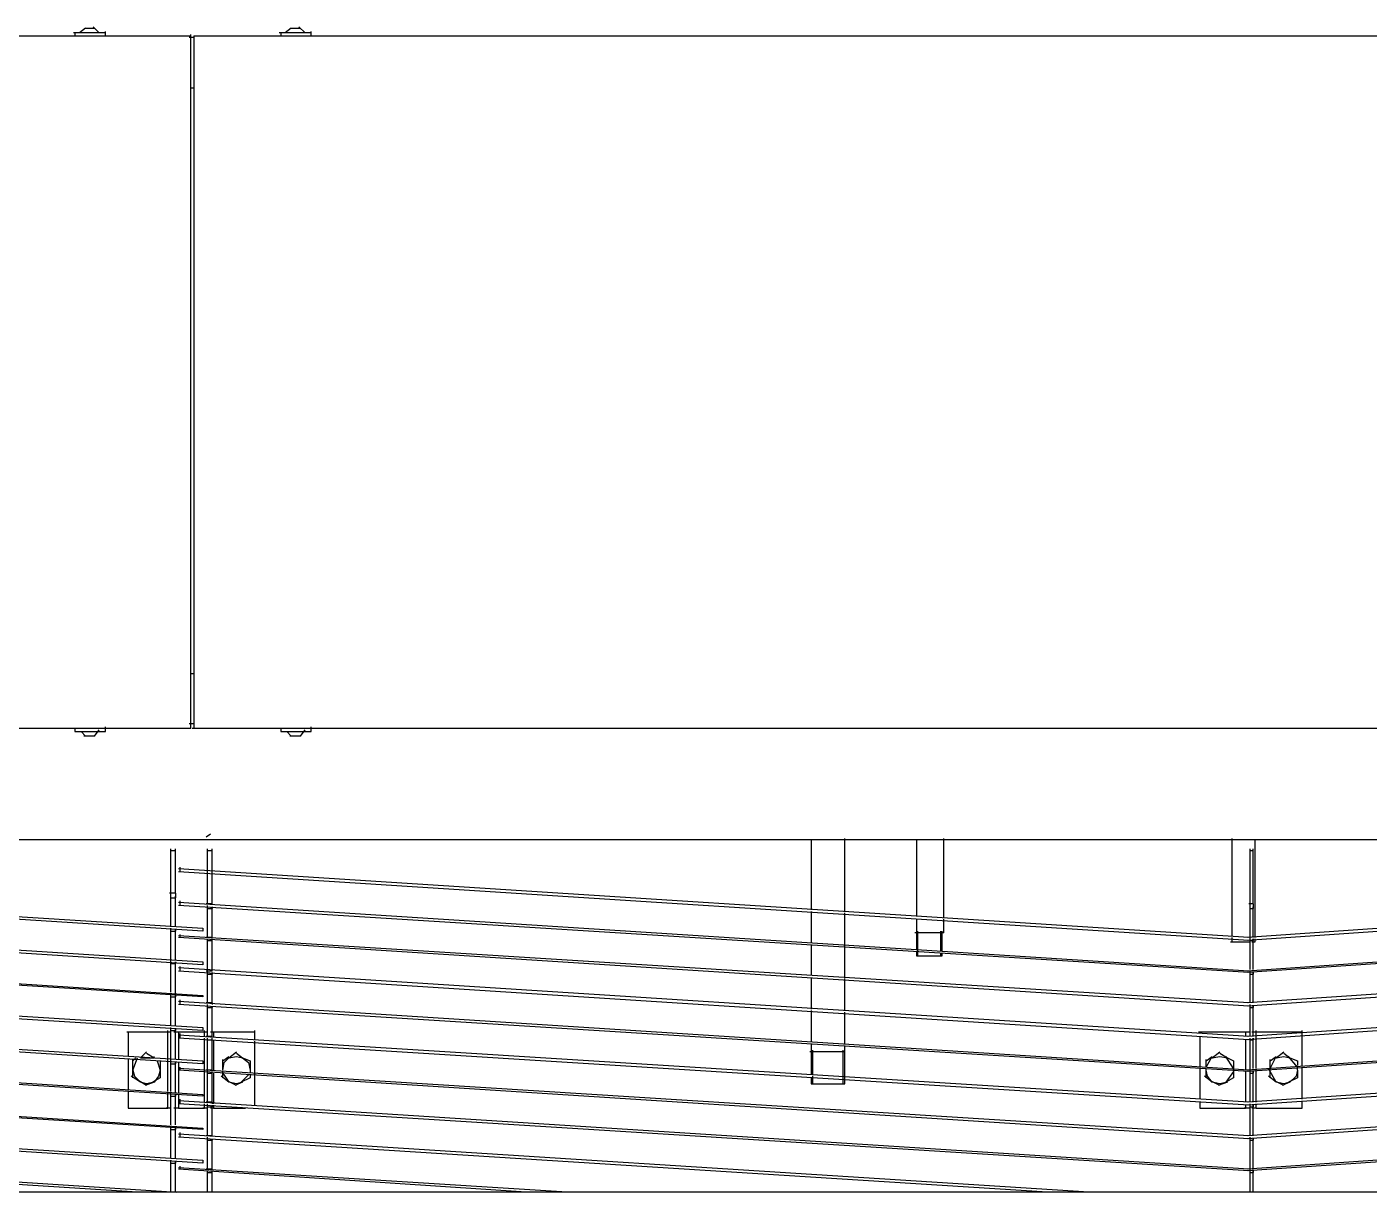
# Model space of a CAD drawing. Header units: inches. Extents: x 144 to 9879, y -166 to 6992.
# Drawn here: x 2226 to 3281, y 2183 to 3098 of the extents above; entities that cross this region are included whole.
import ezdxf

# ---------------------------------------------------------------- set-up
doc = ezdxf.new("R2010")
doc.units = ezdxf.units.IN
doc.header["$MEASUREMENT"] = 0

msp = doc.modelspace()

# ---------------------------------------------------------------- linework, layer by layer
at = {"color": 7}
for points in [[(649.4, 3090.5), (2355, 3090.5)], [(2287.9, 3092.9), (2262.8, 3092.9)], [(2264, 3092.9), (2264, 3090.5)], [(2272.3, 3096.5), (2267.6, 3092.9)], [(2272.3, 3096.5), (2279.5, 3096.5)], [(2283.1, 3092.9), (2278.3, 3097.7)], [(2287.9, 3090.5), (2287.9, 3094.1)], [(2355, 3088.1), (2355, 3091.7)], [(2357.4, 3090.5), (2357.4, 3088.1)], [(2357.4, 3090.5), (4064.2, 3090.5)], [(2449.6, 3092.9), (2424.5, 3092.9)], [(2425.7, 3092.9), (2425.7, 3090.5)], [(2434, 3096.5), (2429.3, 3092.9)], [(2434, 3096.5), (2441.2, 3096.5)], [(2444.8, 3092.9), (2440, 3097.7)], [(2449.6, 3090.5), (2449.6, 3094.1)], [(2357.4, 3089.3), (2353.8, 3089.3)], [(2355, 2550.3), (2355, 3089.3)], [(2357.4, 3088.1), (2357.4, 2550.3)], [(2355, 3049.7), (2357.4, 3049.7)], [(2355, 2589.8), (2357.4, 2589.8)], [(2355, 2546.7), (648.2, 2546.7)], [(2264, 2546.7), (2264, 2544.3)], [(2264, 2544.3), (2287.9, 2544.3)], [(2268.8, 2544.3), (2272.3, 2540.7)], [(2279.5, 2540.7), (2283.1, 2545.5)], [(2287.9, 2544.3), (2287.9, 2547.9)], [(2357.4, 2550.3), (2353.8, 2550.3)], [(2355, 2546.7), (2355, 2551.5)], [(4064.2, 2546.7), (2356.2, 2546.7)], [(2357.4, 2550.3), (2357.4, 2546.7)], [(2425.7, 2546.7), (2425.7, 2544.3)], [(2425.7, 2544.3), (2449.6, 2544.3)], [(2430.5, 2544.3), (2434, 2540.7)], [(2441.2, 2540.7), (2444.8, 2545.5)], [(2449.6, 2544.3), (2449.6, 2547.9)], [(2279.5, 2540.7), (2271.1, 2540.7)], [(2441.2, 2540.7), (2432.8, 2540.7)], [(3970.8, 2459.2), (738, 2459.2)], [(2367, 2461.6), (2370.6, 2464)], [(2842.5, 2459.2), (2842.5, 2404.2)], [(2868.8, 2403), (2868.8, 2460.4)], [(2925.1, 2459.2), (2925.1, 2399.4)], [(2946.7, 2398.2), (2946.7, 2460.4)], [(3173.1, 2383.8), (3173.1, 2460.4)], [(3191, 2459.2), (3191, 2382.6)], [(2339.4, 2417.3), (2339.4, 2452.1)], [(2339.4, 2450.9), (2343, 2450.9)], [(2343, 2417.3), (2343, 2452.1)], [(2368.2, 2434.1), (2368.2, 2452.1)], [(2368.2, 2450.9), (2371.8, 2450.9)], [(2371.8, 2434.1), (2371.8, 2452.1)], [(3187.4, 2408.9), (3187.4, 2452.1)], [(3187.4, 2450.9), (3189.8, 2450.9)], [(3189.8, 2408.9), (3189.8, 2452.1)], [(2364.6, 2387.4), (1523.7, 2441.3)], [(1524.9, 2442.5), (2364.6, 2389.8)], [(3186.2, 2382.6), (2345.4, 2436.5)], [(2346.6, 2434.1), (2346.6, 2437.7)], [(3186.2, 2380.2), (2345.4, 2434.1)], [(2368.2, 2408.9), (2368.2, 2434.1)], [(2371.8, 2408.9), (2371.8, 2434.1)], [(3949.2, 2435.3), (3185, 2382.6)], [(3949.2, 2432.9), (3185, 2380.2)], [(1524.9, 2417.3), (2364.6, 2363.4)], [(2343, 2417.3), (2338.2, 2417.3)], [(2339.4, 2413.7), (2339.4, 2418.5)], [(2343, 2417.3), (2343, 2413.7)], [(2364.6, 2361), (1523.7, 2414.9)], [(2339.4, 2391), (2339.4, 2414.9)], [(2339.4, 2413.7), (2343, 2413.7)], [(2343, 2391), (2343, 2414.9)], [(3186.2, 2356.2), (2345.4, 2410.1)], [(3186.2, 2355), (2345.4, 2407.7)], [(2346.6, 2407.7), (2346.6, 2411.3)], [(2371.8, 2408.9), (2367, 2408.9)], [(2368.2, 2408.9), (2368.2, 2410.1)], [(2368.2, 2405.4), (2368.2, 2407.7)], [(2368.2, 2382.6), (2368.2, 2406.5)], [(2368.2, 2405.4), (2371.8, 2405.4)], [(2371.8, 2408.9), (2371.8, 2410.1)], [(2371.8, 2382.6), (2371.8, 2406.5)], [(2371.8, 2406.5), (2371.8, 2405.4)], [(3949.2, 2408.9), (3185, 2356.2)], [(3949.2, 2406.5), (3185, 2355)], [(3189.8, 2408.9), (3186.2, 2408.9)], [(3187.4, 2405.4), (3187.4, 2410.1)], [(3187.4, 2382.6), (3187.4, 2406.5)], [(3187.4, 2405.4), (3189.8, 2405.4)], [(3189.8, 2408.9), (3189.8, 2405.4)], [(3189.8, 2382.6), (3189.8, 2406.5)], [(2842.5, 2403), (2842.5, 2379)], [(2868.8, 2376.6), (2868.8, 2401.8)], [(2925.1, 2397), (2925.1, 2386.2)], [(2946.7, 2386.2), (2946.7, 2397)], [(2364.6, 2335.9), (1523.7, 2388.6)], [(1524.9, 2391), (2364.6, 2337.1)], [(2339.4, 2387.4), (2339.4, 2389.8)], [(2339.4, 2364.6), (2339.4, 2388.6)], [(2339.4, 2387.4), (2343, 2387.4)], [(2343, 2364.6), (2343, 2388.6)], [(2343, 2388.6), (2343, 2387.4)], [(3186.2, 2331.1), (2345.4, 2383.8)], [(2346.6, 2382.6), (2346.6, 2385)], [(2364.6, 2389.8), (2364.6, 2387.4)], [(2368.2, 2382.6), (2368.2, 2383.8)], [(2371.8, 2382.6), (2371.8, 2383.8)], [(2946.7, 2386.2), (2923.9, 2386.2)], [(2925.1, 2386.2), (2925.1, 2373)], [(2926.3, 2373), (2926.3, 2387.4)], [(2944.3, 2371.8), (2944.3, 2387.4)], [(2945.5, 2371.8), (2945.5, 2387.4)], [(3186.2, 2328.7), (2345.4, 2382.6)], [(2371.8, 2382.6), (2367, 2382.6)], [(2368.2, 2356.2), (2368.2, 2381.4)], [(2368.2, 2380.2), (2368.2, 2381.4)], [(2368.2, 2380.2), (2371.8, 2380.2)], [(2371.8, 2356.2), (2371.8, 2381.4)], [(2371.8, 2380.2), (2371.8, 2381.4)], [(2842.5, 2376.6), (2842.5, 2352.6)], [(2868.8, 2351.5), (2868.8, 2376.6)], [(2926.3, 2368.2), (2926.3, 2373)], [(3187.4, 2379), (3171.9, 2379)], [(3173.1, 2379), (3173.1, 2382.6)], [(3949.2, 2382.6), (3185, 2331.1)], [(3949.2, 2380.2), (3185, 2328.7)], [(3187.4, 2380.2), (3187.4, 2382.6)], [(3187.4, 2357.4), (3187.4, 2381.4)], [(3187.4, 2380.2), (3189.8, 2380.2)], [(3191, 2379), (3188.6, 2379)], [(3189.8, 2357.4), (3189.8, 2381.4)], [(3189.8, 2381.4), (3189.8, 2380.2)], [(3191, 2381.4), (3191, 2379)], [(1524.9, 2364.6), (2364.6, 2311.9)], [(2339.4, 2362.2), (2339.4, 2364.6)], [(2339.4, 2339.5), (2339.4, 2363.4)], [(2343, 2338.3), (2343, 2363.4)], [(2343, 2363.4), (2343, 2362.2)], [(2364.6, 2363.4), (2364.6, 2361)], [(2925.1, 2371.8), (2925.1, 2368.2)], [(2925.1, 2368.2), (2945.5, 2368.2)], [(2944.3, 2368.2), (2944.3, 2370.6)], [(2945.5, 2368.2), (2945.5, 2370.6)], [(2364.6, 2309.5), (1523.7, 2362.2)], [(2339.4, 2362.2), (2343, 2362.2)], [(3186.2, 2304.7), (2345.4, 2358.6)], [(3186.2, 2302.3), (2345.4, 2356.2)], [(2346.6, 2356.2), (2346.6, 2359.8)], [(2371.8, 2356.2), (2367, 2356.2)], [(2368.2, 2356.2), (2368.2, 2357.4)], [(2368.2, 2353.8), (2368.2, 2356.2)], [(2368.2, 2331.1), (2368.2, 2355)], [(2368.2, 2353.8), (2371.8, 2353.8)], [(2371.8, 2356.2), (2371.8, 2357.4)], [(2371.8, 2331.1), (2371.8, 2355)], [(2371.8, 2355), (2371.8, 2353.8)], [(3949.2, 2356.2), (3185, 2304.7)], [(3949.2, 2355), (3185, 2302.3)], [(3187.4, 2353.8), (3187.4, 2356.2)], [(3187.4, 2331.1), (3187.4, 2355)], [(3187.4, 2353.8), (3189.8, 2353.8)], [(3189.8, 2331.1), (3189.8, 2355)], [(3189.8, 2355), (3189.8, 2353.8)], [(2842.5, 2350.3), (2842.5, 2326.3)], [(2868.8, 2325.1), (2868.8, 2350.3)], [(2364.6, 2283.2), (1523.7, 2337.1)], [(1524.9, 2338.3), (2364.6, 2285.6)], [(2339.4, 2335.9), (2339.4, 2338.3)], [(2339.4, 2313.1), (2339.4, 2337.1)], [(2339.4, 2335.9), (2343, 2335.9)], [(2343, 2313.1), (2343, 2337.1)], [(2343, 2337.1), (2343, 2335.9)], [(3186.2, 2278.4), (2345.4, 2332.3)], [(2346.6, 2329.9), (2346.6, 2333.5)], [(2364.6, 2337.1), (2364.6, 2335.9)], [(2371.8, 2331.1), (2367, 2331.1)], [(2368.2, 2331.1), (2368.2, 2332.3)], [(2371.8, 2331.1), (2371.8, 2329.9)], [(3949.2, 2331.1), (3185, 2278.4)], [(3186.2, 2277.2), (2345.4, 2329.9)], [(2368.2, 2327.5), (2368.2, 2329.9)], [(2368.2, 2304.7), (2368.2, 2328.7)], [(2368.2, 2327.5), (2371.8, 2327.5)], [(2371.8, 2304.7), (2371.8, 2328.7)], [(2371.8, 2328.7), (2371.8, 2327.5)], [(2842.5, 2325.1), (2842.5, 2301.1)], [(2868.8, 2298.7), (2868.8, 2323.9)], [(3949.2, 2328.7), (3185, 2277.2)], [(3187.4, 2327.5), (3187.4, 2329.9)], [(3187.4, 2304.7), (3187.4, 2328.7)], [(3187.4, 2327.5), (3189.8, 2327.5)], [(3189.8, 2304.7), (3189.8, 2328.7)], [(3189.8, 2328.7), (3189.8, 2327.5)], [(2364.6, 2258), (1523.7, 2310.7)], [(1524.9, 2313.1), (2364.6, 2259.2)], [(2339.4, 2309.5), (2339.4, 2311.9)], [(2339.4, 2286.8), (2339.4, 2310.7)], [(2343, 2286.8), (2343, 2310.7)], [(2343, 2310.7), (2343, 2309.5)], [(2364.6, 2311.9), (2364.6, 2309.5)], [(2337, 2308.3), (2304.7, 2308.3)], [(2305.9, 2308.3), (2305.9, 2289.2)], [(2339.4, 2308.3), (2335.8, 2308.3)], [(2337, 2286.8), (2337, 2309.5)], [(2339.4, 2309.5), (2343, 2309.5)], [(2345.4, 2308.3), (2341.8, 2308.3)], [(2365.8, 2308.3), (2344.2, 2308.3)], [(2345.4, 2308.3), (2345.4, 2286.8)], [(3186.2, 2253.2), (2345.4, 2305.9)], [(3186.2, 2250.8), (2345.4, 2303.5)], [(2346.6, 2303.5), (2346.6, 2307.1)], [(2368.2, 2308.3), (2364.6, 2308.3)], [(2365.8, 2304.7), (2365.8, 2309.5)], [(2365.8, 2278.4), (2365.8, 2303.5)], [(2371.8, 2304.7), (2367, 2304.7)], [(2368.2, 2304.7), (2368.2, 2305.9)], [(2368.2, 2278.4), (2368.2, 2303.5)], [(2368.2, 2302.3), (2368.2, 2303.5)], [(2368.2, 2302.3), (2371.8, 2302.3)], [(2373, 2308.3), (2370.6, 2308.3)], [(2405.3, 2308.3), (2371.8, 2308.3)], [(2371.8, 2304.7), (2371.8, 2305.9)], [(2371.8, 2278.4), (2371.8, 2303.5)], [(2371.8, 2302.3), (2371.8, 2303.5)], [(2373, 2308.3), (2373, 2304.7)], [(2373, 2302.3), (2373, 2278.4)], [(2405.3, 2302.3), (2405.3, 2309.5)], [(2405.3, 2276), (2405.3, 2301.1)], [(3183.8, 2308.3), (3146.7, 2308.3)], [(3147.9, 2308.3), (3147.9, 2307.1)], [(3147.9, 2304.7), (3147.9, 2280.8)], [(3187.4, 2308.3), (3182.6, 2308.3)], [(3183.8, 2308.3), (3183.8, 2304.7)], [(3183.8, 2302.3), (3183.8, 2278.4)], [(3949.2, 2304.7), (3185, 2253.2)], [(3949.2, 2302.3), (3185, 2250.8)], [(3187.4, 2278.4), (3187.4, 2303.5)], [(3187.4, 2302.3), (3187.4, 2303.5)], [(3187.4, 2302.3), (3189.8, 2302.3)], [(3192.2, 2308.3), (3188.6, 2308.3)], [(3189.8, 2279.6), (3189.8, 2303.5)], [(3189.8, 2303.5), (3189.8, 2302.3)], [(3228.2, 2308.3), (3191, 2308.3)], [(3192.2, 2304.7), (3192.2, 2309.5)], [(3192.2, 2279.6), (3192.2, 2304.7)], [(3228.2, 2307.1), (3228.2, 2309.5)], [(3228.2, 2282), (3228.2, 2307.1)], [(2315.5, 2288), (2320.3, 2292.8)], [(2320.3, 2291.6), (2326.2, 2288)], [(2326.2, 2288), (2326.2, 2289.2)], [(2380.1, 2285.6), (2384.9, 2289.2)], [(2384.9, 2288), (2390.9, 2292.8)], [(2384.9, 2288), (2390.9, 2289.2), (2395.7, 2288)], [(2390.9, 2291.6), (2395.7, 2288)], [(2868.8, 2292.8), (2841.3, 2292.8)], [(2842.5, 2298.7), (2842.5, 2292.8)], [(2842.5, 2292.8), (2842.5, 2274.8)], [(2843.7, 2274.8), (2843.7, 2294)], [(2867.6, 2272.4), (2867.6, 2294)], [(2868.8, 2292.8), (2868.8, 2297.6)], [(2868.8, 2272.4), (2868.8, 2294)], [(3152.7, 2280.8), (3157.5, 2289.2)], [(3152.7, 2285.6), (3157.5, 2289.2)], [(3157.5, 2288), (3163.5, 2292.8)], [(3157.5, 2288), (3163.5, 2289.2), (3169.5, 2288)], [(3163.5, 2291.6), (3169.5, 2288)], [(3174.3, 2279.6), (3168.3, 2289.2)], [(3203, 2279.6), (3207.8, 2289.2)], [(3203, 2285.6), (3207.8, 2289.2)], [(3207.8, 2288), (3213.8, 2292.8)], [(3207.8, 2288), (3213.8, 2289.2), (3218.6, 2288)], [(3213.8, 2291.6), (3218.6, 2288)], [(3224.6, 2280.8), (3217.4, 2289.2)], [(2364.6, 2231.7), (1523.7, 2284.4)], [(1524.9, 2286.8), (2364.6, 2232.9)], [(2305.9, 2286.8), (2305.9, 2262.8)], [(2309.5, 2278.4), (2313.1, 2288)], [(2309.5, 2285.6), (2311.9, 2288)], [(2309.5, 2278.4), (2309.5, 2286.8)], [(2309.5, 2272.4), (2309.5, 2279.6)], [(2309.5, 2278.4), (2310.7, 2273.6), (2315.5, 2268.8)], [(2315.5, 2288), (2326.2, 2288)], [(2331, 2278.4), (2329.8, 2273.6), (2326.2, 2268.8)], [(2328.6, 2285.6), (2331, 2278.4)], [(2331, 2285.6), (2331, 2278.4)], [(2331, 2278.4), (2331, 2272.4)], [(2337, 2261.6), (2337, 2286.8)], [(2339.4, 2283.2), (2339.4, 2286.8)], [(2339.4, 2261.6), (2339.4, 2284.4)], [(2339.4, 2283.2), (2343, 2283.2)], [(2343, 2260.4), (2343, 2284.4)], [(2343, 2284.4), (2343, 2283.2)], [(2345.4, 2284.4), (2345.4, 2260.4)], [(3186.2, 2226.9), (2345.4, 2279.6)], [(3186.2, 2224.5), (2345.4, 2278.4)], [(2346.6, 2278.4), (2346.6, 2280.8)], [(2364.6, 2285.6), (2364.6, 2283.2)], [(2365.8, 2253.2), (2365.8, 2278.4)], [(2371.8, 2278.4), (2367, 2278.4)], [(2368.2, 2278.4), (2368.2, 2279.6)], [(2368.2, 2276), (2368.2, 2278.4)], [(2371.8, 2278.4), (2371.8, 2279.6)], [(2380.1, 2278.4), (2381.3, 2284.4), (2384.9, 2288)], [(2380.1, 2278.4), (2380.1, 2286.8)], [(2380.1, 2278.4), (2380.1, 2279.6)], [(2395.7, 2288), (2400.5, 2284.4), (2401.7, 2278.4)], [(2395.7, 2288), (2401.7, 2285.6)], [(2401.7, 2285.6), (2401.7, 2278.4)], [(2401.7, 2278.4), (2401.7, 2276)], [(2401.7, 2278.4), (2401.7, 2276)], [(3147.9, 2279.6), (3147.9, 2255.6)], [(3152.7, 2280.8), (3152.7, 2286.8)], [(3152.7, 2272.4), (3152.7, 2279.6)], [(3157.5, 2268.8), (3153.9, 2273.6), (3152.7, 2278.4)], [(3169.5, 2288), (3174.3, 2285.6)], [(3174.3, 2285.6), (3174.3, 2278.4)], [(3174.3, 2278.4), (3174.3, 2272.4)], [(3949.2, 2278.4), (3185, 2226.9)], [(3187.4, 2276), (3187.4, 2278.4)], [(3192.2, 2253.2), (3192.2, 2278.4)], [(3207.8, 2268.8), (3201.8, 2279.6)], [(3203, 2278.4), (3203, 2286.8)], [(3203, 2272.4), (3203, 2279.6)], [(3218.6, 2288), (3224.6, 2285.6)], [(3224.6, 2278.4), (3223.4, 2273.6), (3218.6, 2268.8)], [(3224.6, 2285.6), (3224.6, 2282)], [(3224.6, 2278.4), (3224.6, 2280.8)], [(3224.6, 2278.4), (3224.6, 2272.4)], [(3228.2, 2255.6), (3228.2, 2280.8)], [(2315.5, 2268.8), (2308.3, 2273.6)], [(2320.3, 2266.4), (2314.3, 2270)], [(2326.2, 2268.8), (2320.3, 2267.6), (2315.5, 2268.8)], [(2326.2, 2268.8), (2319.1, 2266.4)], [(2331, 2272.4), (2325, 2268.8)], [(2368.2, 2253.2), (2368.2, 2277.2)], [(2368.2, 2276), (2371.8, 2276)], [(2371.8, 2253.2), (2371.8, 2277.2)], [(2371.8, 2276), (2371.8, 2277.2)], [(2373, 2276), (2373, 2252)], [(2384.9, 2268.8), (2378.9, 2273.6)], [(2380.1, 2272.4), (2380.1, 2277.2)], [(2380.1, 2276), (2384.9, 2268.8)], [(2390.9, 2266.4), (2383.7, 2270)], [(2395.7, 2268.8), (2390.9, 2267.6), (2384.9, 2268.8)], [(2395.7, 2268.8), (2389.7, 2266.4)], [(2400.5, 2274.8), (2394.5, 2268.8)], [(2401.7, 2272.4), (2394.5, 2268.8)], [(2401.7, 2274.8), (2401.7, 2272.4)], [(2405.3, 2250.8), (2405.3, 2276)], [(2842.5, 2272.4), (2842.5, 2267.6)], [(2842.5, 2267.6), (2868.8, 2267.6)], [(2843.7, 2267.6), (2843.7, 2273.6)], [(2867.6, 2267.6), (2867.6, 2272.4)], [(2868.8, 2267.6), (2868.8, 2272.4)], [(3157.5, 2268.8), (3151.5, 2273.6)], [(3163.5, 2266.4), (3156.3, 2270)], [(3169.5, 2268.8), (3163.5, 2267.6), (3157.5, 2268.8)], [(3169.5, 2268.8), (3162.3, 2266.4)], [(3174.3, 2277.2), (3168.3, 2268.8)], [(3174.3, 2272.4), (3168.3, 2268.8)], [(3183.8, 2277.2), (3183.8, 2253.2)], [(3949.2, 2277.2), (3185, 2224.5)], [(3187.4, 2253.2), (3187.4, 2277.2)], [(3187.4, 2276), (3189.8, 2276)], [(3189.8, 2253.2), (3189.8, 2277.2)], [(3189.8, 2277.2), (3189.8, 2276)], [(3207.8, 2268.8), (3201.8, 2273.6)], [(3213.8, 2266.4), (3206.6, 2270)], [(3218.6, 2268.8), (3213.8, 2267.6), (3207.8, 2268.8)], [(3218.6, 2268.8), (3212.6, 2266.4)], [(3224.6, 2272.4), (3217.4, 2268.8)], [(2364.6, 2205.3), (1523.7, 2259.2)], [(1524.9, 2260.4), (2364.6, 2207.7)], [(2305.9, 2261.6), (2305.9, 2248.4)], [(2337, 2248.4), (2337, 2260.4)], [(2339.4, 2258), (2339.4, 2260.4)], [(2339.4, 2235.3), (2339.4, 2259.2)], [(2339.4, 2258), (2343, 2258)], [(2343, 2235.3), (2343, 2259.2)], [(2343, 2259.2), (2343, 2258)], [(2345.4, 2259.2), (2345.4, 2248.4)], [(2364.6, 2259.2), (2364.6, 2258)], [(2305.9, 2248.4), (2337, 2248.4)], [(2339.4, 2248.4), (2335.8, 2248.4)], [(2345.4, 2248.4), (2341.8, 2248.4)], [(3186.2, 2200.5), (2345.4, 2254.4)], [(3186.2, 2199.3), (2345.4, 2252)], [(2345.4, 2248.4), (2365.8, 2248.4)], [(2346.6, 2252), (2346.6, 2255.6)], [(2368.2, 2248.4), (2364.6, 2248.4)], [(2365.8, 2248.4), (2365.8, 2252)], [(2371.8, 2253.2), (2367, 2253.2)], [(2368.2, 2253.2), (2368.2, 2254.4)], [(2368.2, 2249.6), (2368.2, 2252)], [(2368.2, 2226.9), (2368.2, 2250.8)], [(2368.2, 2249.6), (2371.8, 2249.6)], [(2373, 2248.4), (2370.6, 2248.4)], [(2371.8, 2253.2), (2371.8, 2252)], [(2371.8, 2226.9), (2371.8, 2250.8)], [(2371.8, 2250.8), (2371.8, 2249.6)], [(2373, 2250.8), (2373, 2248.4)], [(2373, 2248.4), (2398.1, 2248.4)], [(3147.9, 2253.2), (3147.9, 2248.4)], [(3147.9, 2248.4), (3183.8, 2248.4)], [(3187.4, 2248.4), (3182.6, 2248.4)], [(3183.8, 2250.8), (3183.8, 2248.4)], [(3949.2, 2253.2), (3185, 2200.5)], [(3949.2, 2250.8), (3185, 2199.3)], [(3187.4, 2249.6), (3187.4, 2252)], [(3187.4, 2226.9), (3187.4, 2250.8)], [(3187.4, 2249.6), (3189.8, 2249.6)], [(3192.2, 2248.4), (3188.6, 2248.4)], [(3189.8, 2226.9), (3189.8, 2250.8)], [(3189.8, 2250.8), (3189.8, 2249.6)], [(3192.2, 2248.4), (3192.2, 2252)], [(3192.2, 2248.4), (3228.2, 2248.4)], [(3228.2, 2248.4), (3228.2, 2254.4)], [(2313.1, 2182.6), (1523.7, 2232.9)], [(1524.9, 2235.3), (2344.2, 2182.6)], [(2339.4, 2231.7), (2339.4, 2234.1)], [(2339.4, 2208.9), (2339.4, 2232.9)], [(2339.4, 2231.7), (2343, 2231.7)], [(2343, 2208.9), (2343, 2232.9)], [(2343, 2232.9), (2343, 2231.7)], [(3060.5, 2182.6), (2345.4, 2228.1)], [(3028.1, 2182.6), (2345.4, 2225.7)], [(2346.6, 2225.7), (2346.6, 2229.3)], [(2364.6, 2232.9), (2364.6, 2231.7)], [(2371.8, 2226.9), (2367, 2226.9)], [(2368.2, 2226.9), (2368.2, 2228.1)], [(2368.2, 2223.3), (2368.2, 2225.7)], [(2371.8, 2226.9), (2371.8, 2228.1)], [(3187.4, 2223.3), (3187.4, 2225.7)], [(2368.2, 2200.5), (2368.2, 2224.5)], [(2368.2, 2223.3), (2371.8, 2223.3)], [(2371.8, 2200.5), (2371.8, 2224.5)], [(2371.8, 2224.5), (2371.8, 2223.3)], [(3187.4, 2200.5), (3187.4, 2224.5)], [(3187.4, 2223.3), (3189.8, 2223.3)], [(3189.8, 2200.5), (3189.8, 2224.5)], [(3189.8, 2224.5), (3189.8, 2223.3)], [(2339.4, 2205.3), (2339.4, 2207.7)], [(2339.4, 2182.6), (2339.4, 2206.5)], [(2339.4, 2205.3), (2343, 2205.3)], [(2343, 2182.6), (2343, 2206.5)], [(2343, 2206.5), (2343, 2205.3)], [(2364.6, 2207.7), (2364.6, 2205.3)], [(2650.8, 2182.6), (2345.4, 2201.7)], [(2618.5, 2182.6), (2345.4, 2200.5)], [(2346.6, 2200.5), (2346.6, 2202.9)], [(2371.8, 2200.5), (2367, 2200.5)], [(2368.2, 2200.5), (2368.2, 2201.7)], [(2368.2, 2182.6), (2368.2, 2199.3)], [(2368.2, 2198.1), (2368.2, 2199.3)], [(2368.2, 2198.1), (2371.8, 2198.1)], [(2371.8, 2200.5), (2371.8, 2201.7)], [(2371.8, 2182.6), (2371.8, 2199.3)], [(2371.8, 2198.1), (2371.8, 2199.3)], [(3187.4, 2198.1), (3187.4, 2200.5)], [(3187.4, 2182.6), (3187.4, 2199.3)], [(3187.4, 2198.1), (3189.8, 2198.1)], [(3189.8, 2182.6), (3189.8, 2199.3)], [(3189.8, 2199.3), (3189.8, 2198.1)], [(3854.6, 2182.6), (853, 2182.6)]]:
    msp.add_lwpolyline(points, dxfattribs=at)

doc.saveas('drawing.dxf')
